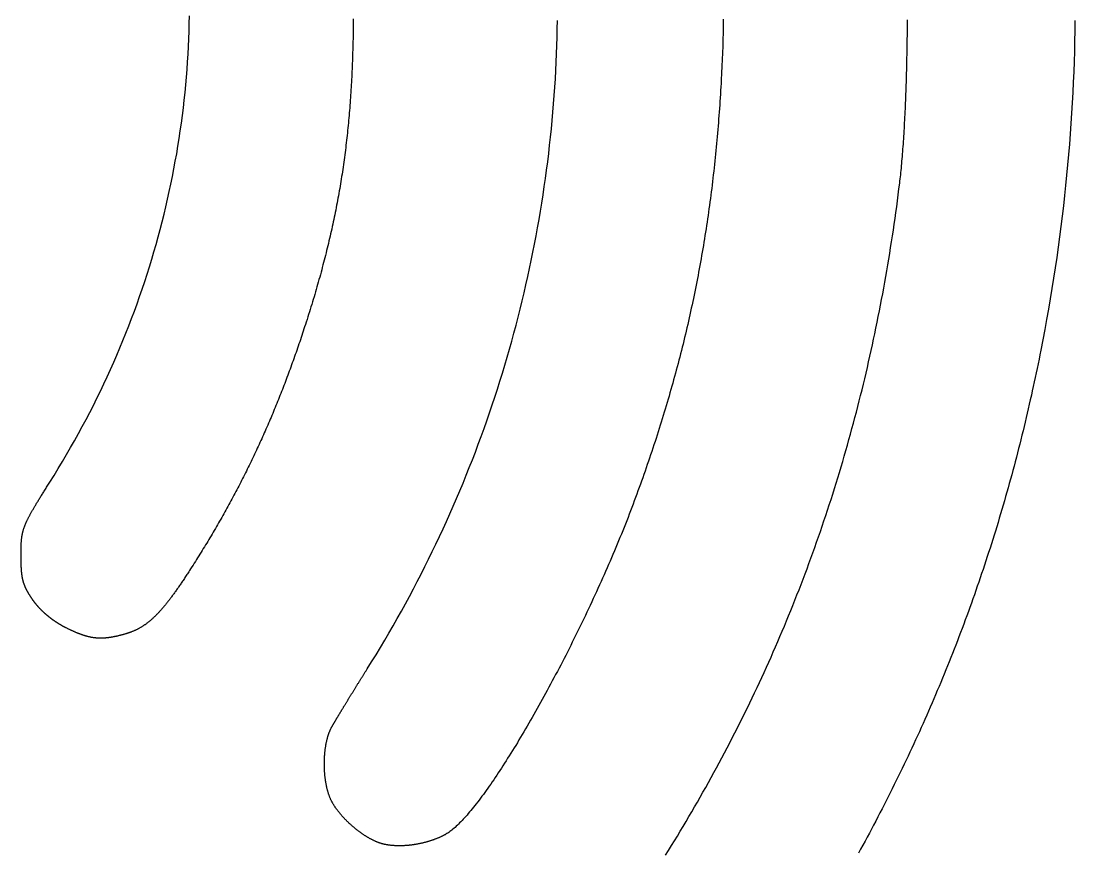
# Model space of a CAD drawing. Extents: x 0 to 527, y 0 to 420.
# Drawn here: x 247.48 to 254.08, y 26.49 to 31.71 of the extents above; entities that cross this region are included whole.
import ezdxf

# ---------------------------------------------------------------- set-up
doc = ezdxf.new("R2010")
doc.units = 0
doc.layers.get('0').update_dxf_attribs({"linetype": 'CONTINUOUS'})
doc.layers.add('LAYER_1', color=7, linetype='CONTINUOUS')

# ---------------------------------------------------------------- blocks, each defined once
blk = doc.blocks.new('LOGO')
at = {"layer": 'LAYER_1', "color": 5}
for points in [[(267.913, 126.598, 0), (267.905, 125.903, 0), (267.892, 125.208, 0), (267.875, 124.512, 0), (267.854, 123.817, 0), (267.829, 123.121, 0), (267.8, 122.425, 0), (267.766, 121.729, 0), (267.729, 121.033, 0), (267.688, 120.337, 0), (267.643, 119.641, 0), (267.593, 118.944, 0), (267.54, 118.248, 0), (267.482, 117.552, 0), (267.42, 116.855, 0), (267.355, 116.158, 0), (267.285, 115.462, 0), (267.211, 114.765, 0), (267.133, 114.069, 0), (267.051, 113.372, 0), (266.965, 112.676, 0), (266.875, 111.979, 0), (266.78, 111.283, 0), (266.682, 110.587, 0), (266.58, 109.89, 0), (266.473, 109.194, 0), (266.362, 108.498, 0), (266.247, 107.803, 0), (266.128, 107.107, 0), (266.005, 106.412, 0), (265.878, 105.716, 0), (265.747, 105.021, 0), (265.612, 104.327, 0)], [(244.174, 126.675, 0), (244.168, 126.222, 0), (244.159, 125.769, 0), (244.149, 125.315, 0), (244.136, 124.861, 0), (244.121, 124.408, 0), (244.104, 123.954, 0), (244.084, 123.5, 0), (244.063, 123.046, 0), (244.039, 122.592, 0)], [(198.716, 95.4101, 0), (199.006, 95.8737, 0), (199.291, 96.3391, 0), (199.572, 96.8062, 0), (199.848, 97.2749, 0), (200.12, 97.7454, 0), (200.387, 98.2174, 0), (200.65, 98.6911, 0), (200.908, 99.1663, 0), (201.161, 99.643, 0), (201.41, 100.121, 0), (201.655, 100.601, 0), (201.895, 101.082, 0), (202.131, 101.565, 0), (202.362, 102.049, 0), (202.588, 102.534, 0), (202.81, 103.021, 0), (203.028, 103.509, 0), (203.24, 103.999, 0), (203.449, 104.489, 0), (203.653, 104.981, 0), (203.852, 105.474, 0), (204.047, 105.969, 0), (204.237, 106.464, 0), (204.423, 106.961, 0), (204.604, 107.458, 0), (204.781, 107.957, 0), (204.954, 108.457, 0), (205.121, 108.958, 0), (205.284, 109.459, 0), (205.443, 109.962, 0), (205.597, 110.466, 0), (205.747, 110.971, 0), (205.892, 111.476, 0), (206.033, 111.982, 0), (206.169, 112.489, 0), (206.3, 112.997, 0), (206.427, 113.506, 0), (206.55, 114.015, 0), (206.668, 114.526, 0), (206.781, 115.036, 0), (206.89, 115.548, 0), (206.994, 116.06, 0), (207.094, 116.573, 0), (207.189, 117.086, 0), (207.28, 117.6, 0), (207.366, 118.114, 0), (207.448, 118.629, 0), (207.525, 119.144, 0), (207.598, 119.66, 0), (207.666, 120.176, 0), (207.73, 120.693, 0), (207.789, 121.209, 0), (207.843, 121.727, 0), (207.893, 122.244, 0), (207.939, 122.762, 0), (207.98, 123.28, 0), (208.016, 123.798, 0), (208.048, 124.316, 0), (208.076, 124.835, 0), (208.098, 125.353, 0), (208.117, 125.872, 0), (208.131, 126.391, 0), (208.14, 126.91, 0)], [(220.139, 82.7983, 0), (220.44, 83.2806, 0), (220.737, 83.7647, 0), (221.031, 84.2506, 0), (221.322, 84.7383, 0), (221.609, 85.2278, 0), (221.892, 85.7191, 0), (222.173, 86.212, 0), (222.449, 86.7067, 0), (222.722, 87.203, 0), (222.992, 87.701, 0), (223.258, 88.2007, 0), (223.52, 88.7019, 0), (223.779, 89.2048, 0), (224.035, 89.7092, 0), (224.287, 90.2153, 0), (224.535, 90.7228, 0), (224.78, 91.2319, 0), (225.021, 91.7424, 0), (225.259, 92.2545, 0), (225.493, 92.768, 0), (225.724, 93.2829, 0), (225.951, 93.7992, 0), (226.175, 94.317, 0), (226.395, 94.8361, 0), (226.611, 95.3566, 0), (226.824, 95.8783, 0), (227.033, 96.4015, 0), (227.239, 96.9259, 0), (227.442, 97.4515, 0), (227.64, 97.9785, 0), (227.835, 98.5066, 0), (228.027, 99.036, 0), (228.215, 99.5665, 0), (228.399, 100.098, 0), (228.58, 100.631, 0), (228.757, 101.165, 0), (228.931, 101.7, 0), (229.101, 102.236, 0), (229.267, 102.774, 0), (229.43, 103.312, 0), (229.589, 103.851, 0), (229.745, 104.391, 0), (229.897, 104.933, 0), (230.045, 105.475, 0), (230.19, 106.018, 0), (230.331, 106.562, 0), (230.469, 107.107, 0), (230.602, 107.653, 0), (230.733, 108.2, 0), (230.859, 108.748, 0), (230.983, 109.296, 0), (231.102, 109.845, 0), (231.218, 110.395, 0), (231.33, 110.946, 0), (231.438, 111.497, 0), (231.543, 112.049, 0), (231.644, 112.602, 0), (231.742, 113.156, 0), (231.836, 113.71, 0), (231.926, 114.265, 0), (232.013, 114.82, 0), (232.096, 115.376, 0), (232.175, 115.933, 0), (232.251, 116.49, 0), (232.323, 117.048, 0), (232.391, 117.606, 0), (232.456, 118.165, 0), (232.516, 118.724, 0), (232.574, 119.283, 0), (232.627, 119.843, 0), (232.677, 120.404, 0), (232.723, 120.964, 0), (232.766, 121.525, 0), (232.805, 122.087, 0), (232.84, 122.649, 0), (232.871, 123.211, 0), (232.899, 123.773, 0), (232.923, 124.336, 0), (232.943, 124.899, 0), (232.96, 125.462, 0), (232.973, 126.025, 0), (232.982, 126.589, 0)], [(256.087, 115.615, 0), (256.103, 115.752, 0), (256.119, 115.891, 0), (256.135, 116.032, 0), (256.151, 116.176, 0), (256.166, 116.322, 0), (256.181, 116.47, 0), (256.196, 116.621, 0), (256.211, 116.774, 0), (256.225, 116.929, 0), (256.239, 117.087, 0), (256.253, 117.246, 0), (256.267, 117.408, 0), (256.28, 117.572, 0), (256.293, 117.738, 0), (256.306, 117.905, 0), (256.318, 118.075, 0), (256.331, 118.247, 0), (256.343, 118.42, 0), (256.354, 118.595, 0), (256.366, 118.772, 0), (256.377, 118.951, 0), (256.388, 119.132, 0), (256.399, 119.314, 0), (256.409, 119.498, 0), (256.419, 119.683, 0), (256.429, 119.87, 0), (256.439, 120.058, 0), (256.448, 120.248, 0), (256.458, 120.439, 0), (256.466, 120.632, 0), (256.475, 120.826, 0), (256.483, 121.021, 0), (256.492, 121.218, 0), (256.499, 121.416, 0), (256.507, 121.615, 0), (256.514, 121.815, 0), (256.521, 122.016, 0), (256.528, 122.218, 0), (256.535, 122.421, 0), (256.541, 122.626, 0), (256.547, 122.831, 0), (256.553, 123.037, 0), (256.558, 123.244, 0), (256.563, 123.452, 0), (256.568, 123.66, 0), (256.573, 123.869, 0), (256.577, 124.079, 0), (256.582, 124.29, 0), (256.586, 124.501, 0), (256.589, 124.713, 0), (256.593, 124.926, 0), (256.596, 125.139, 0), (256.599, 125.352, 0), (256.601, 125.566, 0), (256.604, 125.78, 0), (256.606, 125.994, 0), (256.607, 126.209, 0), (256.609, 126.424, 0), (256.61, 126.639, 0)], [(219.2, 126.704, 0), (219.199, 126.509, 0), (219.197, 126.316, 0), (219.195, 126.123, 0), (219.192, 125.932, 0), (219.189, 125.741, 0), (219.185, 125.551, 0), (219.182, 125.362, 0), (219.178, 125.173, 0), (219.173, 124.986, 0), (219.169, 124.799, 0), (219.163, 124.613, 0), (219.158, 124.428, 0), (219.152, 124.243, 0), (219.146, 124.06, 0), (219.139, 123.877, 0), (219.132, 123.694, 0), (219.125, 123.513, 0), (219.118, 123.332, 0), (219.11, 123.152, 0), (219.101, 122.973, 0), (219.092, 122.794, 0), (219.083, 122.616, 0), (219.074, 122.438, 0), (219.064, 122.261, 0), (219.054, 122.085, 0), (219.043, 121.909, 0), (219.032, 121.734, 0), (219.02, 121.56, 0), (219.009, 121.386, 0), (218.996, 121.213, 0), (218.984, 121.04, 0), (218.971, 120.868, 0), (218.957, 120.696, 0), (218.944, 120.525, 0), (218.929, 120.354, 0), (218.915, 120.184, 0), (218.9, 120.014, 0), (218.885, 119.844, 0), (218.869, 119.676, 0), (218.853, 119.507, 0), (218.836, 119.339, 0), (218.819, 119.172, 0), (218.802, 119.004, 0), (218.784, 118.838, 0), (218.765, 118.671, 0), (218.747, 118.505, 0), (218.728, 118.339, 0), (218.708, 118.174, 0), (218.688, 118.009, 0), (218.668, 117.844, 0), (218.647, 117.68, 0), (218.626, 117.516, 0), (218.604, 117.352, 0), (218.582, 117.189, 0), (218.56, 117.025, 0), (218.537, 116.862, 0), (218.513, 116.699, 0), (218.489, 116.537, 0), (218.465, 116.375, 0), (218.44, 116.212, 0), (218.415, 116.05, 0), (218.39, 115.889, 0), (218.363, 115.727, 0), (218.337, 115.566, 0), (218.31, 115.404, 0), (218.283, 115.243, 0), (218.255, 115.082, 0), (218.226, 114.921, 0), (218.198, 114.76, 0), (218.168, 114.599, 0), (218.139, 114.439, 0), (218.108, 114.278, 0), (218.078, 114.117, 0), (218.047, 113.957, 0), (218.015, 113.796, 0), (217.983, 113.636, 0), (217.951, 113.475, 0), (217.917, 113.314, 0), (217.884, 113.154, 0), (217.85, 112.993, 0), (217.816, 112.832, 0), (217.781, 112.672, 0), (217.745, 112.511, 0), (217.709, 112.35, 0), (217.673, 112.189, 0), (217.636, 112.028, 0), (217.599, 111.867, 0), (217.561, 111.705, 0), (217.523, 111.544, 0), (217.484, 111.382, 0), (217.444, 111.22, 0), (217.404, 111.058, 0), (217.364, 110.896, 0), (217.323, 110.734, 0), (217.282, 110.571, 0), (217.24, 110.408, 0), (217.198, 110.245, 0), (217.155, 110.082, 0), (217.111, 109.918, 0), (217.067, 109.754, 0), (217.023, 109.59, 0), (216.978, 109.426, 0), (216.932, 109.261, 0), (216.886, 109.096, 0), (216.84, 108.93, 0), (216.793, 108.764, 0), (216.745, 108.598, 0), (216.697, 108.432, 0), (216.649, 108.265, 0), (216.599, 108.098, 0), (216.55, 107.93, 0), (216.499, 107.762, 0), (216.449, 107.593, 0), (216.397, 107.424, 0), (216.345, 107.255, 0), (216.293, 107.085, 0), (216.24, 106.915, 0), (216.186, 106.744, 0), (216.132, 106.572, 0), (216.078, 106.4, 0), (216.023, 106.228, 0), (215.967, 106.055, 0)], [(244.039, 122.592, 0), (244.026, 122.347, 0), (244.012, 122.104, 0), (243.997, 121.861, 0), (243.982, 121.618, 0), (243.967, 121.376, 0), (243.951, 121.135, 0), (243.934, 120.894, 0), (243.918, 120.653, 0), (243.9, 120.414, 0), (243.882, 120.174, 0), (243.864, 119.935, 0), (243.845, 119.697, 0), (243.826, 119.459, 0), (243.806, 119.222, 0), (243.786, 118.985, 0), (243.765, 118.748, 0), (243.744, 118.512, 0), (243.722, 118.277, 0), (243.7, 118.042, 0), (243.677, 117.807, 0), (243.653, 117.573, 0), (243.63, 117.339, 0), (243.605, 117.106, 0), (243.581, 116.873, 0), (243.555, 116.641, 0), (243.53, 116.409, 0), (243.503, 116.177, 0), (243.476, 115.946, 0), (243.449, 115.715, 0), (243.421, 115.484, 0), (243.393, 115.254, 0), (243.364, 115.025, 0), (243.335, 114.795, 0), (243.305, 114.566, 0), (243.274, 114.338, 0), (243.243, 114.109, 0), (243.212, 113.881, 0), (243.18, 113.654, 0), (243.148, 113.426, 0), (243.115, 113.199, 0), (243.081, 112.973, 0), (243.047, 112.746, 0), (243.012, 112.52, 0), (242.977, 112.294, 0), (242.942, 112.069, 0), (242.905, 111.843, 0), (242.869, 111.618, 0), (242.831, 111.394, 0), (242.794, 111.169, 0), (242.755, 110.945, 0), (242.716, 110.721, 0), (242.677, 110.497, 0), (242.637, 110.274, 0), (242.597, 110.051, 0), (242.556, 109.828, 0), (242.514, 109.605, 0), (242.472, 109.382, 0), (242.429, 109.16, 0), (242.386, 108.938, 0), (242.342, 108.716, 0), (242.298, 108.494, 0), (242.253, 108.272, 0), (242.208, 108.051, 0), (242.162, 107.829, 0), (242.115, 107.608, 0), (242.068, 107.387, 0), (242.02, 107.166, 0), (241.972, 106.945, 0), (241.923, 106.725, 0), (241.874, 106.504, 0), (241.824, 106.284, 0), (241.773, 106.064, 0), (241.722, 105.843, 0), (241.671, 105.623, 0), (241.619, 105.403, 0), (241.566, 105.183, 0), (241.512, 104.964, 0), (241.459, 104.744, 0), (241.404, 104.524, 0), (241.349, 104.305, 0), (241.293, 104.085, 0), (241.237, 103.866, 0), (241.18, 103.646, 0), (241.123, 103.427, 0), (241.065, 103.207, 0), (241.006, 102.988, 0), (240.947, 102.768, 0), (240.888, 102.549, 0), (240.827, 102.33, 0), (240.766, 102.11, 0), (240.705, 101.891, 0), (240.643, 101.671, 0), (240.58, 101.452, 0), (240.517, 101.232, 0), (240.453, 101.013, 0), (240.388, 100.793, 0), (240.323, 100.574, 0), (240.258, 100.354, 0), (240.191, 100.134, 0), (240.125, 99.9143, 0), (240.057, 99.6944, 0), (239.989, 99.4744, 0), (239.92, 99.2543, 0), (239.851, 99.0342, 0), (239.781, 98.8139, 0), (239.711, 98.5935, 0), (239.639, 98.373, 0), (239.568, 98.1524, 0), (239.495, 97.9316, 0), (239.422, 97.7107, 0), (239.349, 97.4897, 0), (239.275, 97.2685, 0), (239.2, 97.0472, 0), (239.124, 96.8257, 0), (239.048, 96.604, 0), (238.971, 96.3821, 0), (238.894, 96.1601, 0), (238.816, 95.9379, 0), (238.738, 95.7155, 0), (238.658, 95.4929, 0), (238.579, 95.27, 0), (238.498, 95.047, 0), (238.417, 94.8238, 0), (238.335, 94.6003, 0), (238.253, 94.3766, 0), (238.17, 94.1526, 0), (238.086, 93.9284, 0)], [(240.274, 70.2188, 0), (240.476, 70.5427, 0), (240.677, 70.8672, 0), (240.877, 71.1922, 0), (241.076, 71.5177, 0), (241.273, 71.8438, 0), (241.469, 72.1704, 0), (241.664, 72.4976, 0), (241.858, 72.8253, 0), (242.05, 73.1535, 0), (242.241, 73.4823, 0), (242.431, 73.8117, 0), (242.62, 74.1415, 0), (242.807, 74.472, 0), (242.993, 74.803, 0), (243.178, 75.1345, 0), (243.362, 75.4666, 0), (243.544, 75.7992, 0), (243.726, 76.1324, 0), (243.906, 76.4662, 0), (244.084, 76.8005, 0), (244.262, 77.1353, 0), (244.438, 77.4708, 0), (244.613, 77.8067, 0), (244.787, 78.1433, 0), (244.959, 78.4804, 0), (245.131, 78.8181, 0), (245.301, 79.1563, 0), (245.47, 79.4951, 0), (245.637, 79.8344, 0), (245.804, 80.1744, 0), (245.969, 80.5149, 0), (246.133, 80.8559, 0), (246.295, 81.1976, 0), (246.457, 81.5398, 0), (246.617, 81.8826, 0), (246.776, 82.2259, 0), (246.934, 82.5698, 0), (247.09, 82.9143, 0), (247.246, 83.2594, 0), (247.4, 83.6051, 0), (247.552, 83.9513, 0), (247.704, 84.2982, 0), (247.854, 84.6456, 0), (248.003, 84.9935, 0), (248.151, 85.3421, 0), (248.298, 85.6913, 0), (248.443, 86.041, 0), (248.588, 86.3913, 0), (248.731, 86.7422, 0), (248.872, 87.0937, 0), (249.013, 87.4458, 0), (249.152, 87.7985, 0), (249.29, 88.1518, 0), (249.427, 88.5057, 0), (249.563, 88.8601, 0), (249.697, 89.2152, 0), (249.83, 89.5709, 0), (249.962, 89.9271, 0), (250.093, 90.284, 0), (250.223, 90.6414, 0), (250.351, 90.9995, 0), (250.478, 91.3581, 0), (250.604, 91.7174, 0), (250.729, 92.0773, 0), (250.852, 92.4378, 0), (250.974, 92.7988, 0), (251.095, 93.1605, 0), (251.215, 93.5228, 0), (251.333, 93.8857, 0), (251.451, 94.2492, 0), (251.567, 94.6134, 0), (251.682, 94.9781, 0), (251.795, 95.3435, 0), (251.908, 95.7094, 0), (252.019, 96.076, 0), (252.129, 96.4432, 0), (252.238, 96.8111, 0), (252.345, 97.1795, 0), (252.452, 97.5486, 0), (252.557, 97.9183, 0), (252.661, 98.2886, 0), (252.764, 98.6595, 0), (252.865, 99.0311, 0), (252.965, 99.4033, 0), (253.064, 99.7761, 0), (253.162, 100.15, 0), (253.259, 100.524, 0), (253.354, 100.898, 0), (253.449, 101.274, 0), (253.542, 101.65, 0), (253.633, 102.026, 0), (253.724, 102.403, 0), (253.813, 102.781, 0), (253.901, 103.16, 0), (253.988, 103.539, 0), (254.074, 103.919, 0), (254.159, 104.299, 0), (254.242, 104.68, 0), (254.324, 105.062, 0), (254.405, 105.444, 0), (254.485, 105.827, 0), (254.563, 106.211, 0), (254.641, 106.595, 0), (254.717, 106.98, 0), (254.792, 107.366, 0), (254.865, 107.752, 0), (254.938, 108.139, 0), (255.009, 108.527, 0), (255.079, 108.915, 0), (255.148, 109.304, 0), (255.216, 109.693, 0), (255.282, 110.083, 0), (255.347, 110.474, 0), (255.411, 110.866, 0), (255.474, 111.258, 0), (255.536, 111.651, 0), (255.596, 112.044, 0), (255.656, 112.438, 0), (255.714, 112.833, 0), (255.771, 113.229, 0), (255.826, 113.625, 0), (255.881, 114.021, 0), (255.934, 114.419, 0), (255.986, 114.817, 0), (256.037, 115.216, 0), (256.087, 115.615, 0)], [(215.967, 106.055, 0), (215.919, 105.908, 0), (215.872, 105.762, 0), (215.824, 105.616, 0), (215.775, 105.47, 0), (215.727, 105.325, 0), (215.679, 105.18, 0), (215.63, 105.035, 0), (215.582, 104.891, 0), (215.533, 104.747, 0), (215.484, 104.604, 0), (215.434, 104.461, 0), (215.385, 104.318, 0), (215.335, 104.176, 0), (215.286, 104.034, 0), (215.236, 103.892, 0), (215.186, 103.751, 0), (215.135, 103.61, 0), (215.085, 103.469, 0), (215.034, 103.329, 0), (214.983, 103.189, 0), (214.932, 103.05, 0), (214.881, 102.91, 0), (214.83, 102.772, 0), (214.778, 102.633, 0), (214.726, 102.495, 0), (214.674, 102.357, 0), (214.622, 102.219, 0), (214.57, 102.082, 0), (214.517, 101.945, 0), (214.465, 101.808, 0), (214.412, 101.672, 0), (214.359, 101.536, 0), (214.305, 101.4, 0), (214.252, 101.264, 0), (214.198, 101.129, 0), (214.144, 100.994, 0), (214.09, 100.859, 0), (214.035, 100.725, 0), (213.981, 100.591, 0), (213.926, 100.457, 0), (213.871, 100.323, 0), (213.816, 100.19, 0), (213.76, 100.057, 0), (213.704, 99.9238, 0), (213.649, 99.7912, 0), (213.592, 99.6588, 0), (213.536, 99.5267, 0), (213.479, 99.3948, 0), (213.423, 99.2632, 0), (213.365, 99.1318, 0), (213.308, 99.0006, 0), (213.251, 98.8697, 0), (213.193, 98.7389, 0), (213.135, 98.6084, 0), (213.077, 98.4781, 0), (213.018, 98.3481, 0), (212.959, 98.2182, 0), (212.9, 98.0885, 0), (212.841, 97.9591, 0), (212.782, 97.8298, 0), (212.722, 97.7007, 0), (212.662, 97.5719, 0), (212.602, 97.4432, 0), (212.541, 97.3147, 0), (212.48, 97.1863, 0), (212.419, 97.0582, 0), (212.358, 96.9302, 0), (212.297, 96.8024, 0), (212.235, 96.6748, 0), (212.173, 96.5473, 0), (212.11, 96.42, 0), (212.048, 96.2928, 0), (211.985, 96.1658, 0), (211.922, 96.039, 0), (211.858, 95.9123, 0), (211.795, 95.7857, 0), (211.731, 95.6593, 0), (211.666, 95.533, 0), (211.602, 95.4069, 0), (211.537, 95.2808, 0), (211.472, 95.1549, 0), (211.407, 95.0292, 0), (211.341, 94.9035, 0), (211.275, 94.778, 0), (211.209, 94.6525, 0), (211.142, 94.5272, 0), (211.076, 94.402, 0), (211.008, 94.2769, 0), (210.941, 94.1518, 0), (210.873, 94.0269, 0), (210.805, 93.9021, 0), (210.737, 93.7773, 0), (210.668, 93.6527, 0), (210.599, 93.5281, 0), (210.53, 93.4036, 0), (210.461, 93.2791, 0), (210.391, 93.1548, 0), (210.321, 93.0305, 0), (210.25, 92.9062, 0), (210.18, 92.7821, 0), (210.108, 92.658, 0), (210.037, 92.5339, 0), (209.965, 92.4099, 0), (209.893, 92.2859, 0), (209.821, 92.162, 0), (209.748, 92.0381, 0), (209.675, 91.9142, 0), (209.602, 91.7904, 0), (209.528, 91.6666, 0), (209.454, 91.5429, 0), (209.38, 91.4191, 0), (209.305, 91.2954, 0), (209.23, 91.1717, 0), (209.155, 91.048, 0), (209.079, 90.9243, 0), (209.003, 90.8006, 0), (208.927, 90.6769, 0), (208.85, 90.5532, 0), (208.773, 90.4295, 0), (208.696, 90.3058, 0), (208.618, 90.1821, 0), (208.54, 90.0584, 0), (208.461, 89.9346, 0), (208.383, 89.8108, 0), (208.303, 89.687, 0), (208.224, 89.5632, 0), (208.144, 89.4393, 0)], [(265.612, 104.327, 0), (265.551, 104.02, 0), (265.489, 103.714, 0), (265.426, 103.408, 0), (265.363, 103.103, 0), (265.3, 102.798, 0), (265.235, 102.494, 0), (265.17, 102.191, 0), (265.104, 101.887, 0), (265.038, 101.584, 0), (264.971, 101.282, 0), (264.903, 100.98, 0), (264.835, 100.679, 0), (264.765, 100.378, 0), (264.695, 100.077, 0), (264.625, 99.777, 0), (264.554, 99.4773, 0), (264.482, 99.178, 0), (264.409, 98.8791, 0), (264.336, 98.5807, 0), (264.262, 98.2827, 0), (264.187, 97.9852, 0), (264.112, 97.688, 0), (264.036, 97.3912, 0), (263.959, 97.0949, 0), (263.881, 96.799, 0), (263.803, 96.5035, 0), (263.724, 96.2083, 0), (263.645, 95.9136, 0), (263.564, 95.6193, 0), (263.483, 95.3253, 0), (263.402, 95.0318, 0), (263.319, 94.7386, 0), (263.236, 94.4458, 0), (263.152, 94.1534, 0), (263.068, 93.8614, 0), (262.982, 93.5698, 0), (262.896, 93.2785, 0), (262.81, 92.9875, 0), (262.722, 92.697, 0), (262.634, 92.4068, 0), (262.545, 92.117, 0), (262.456, 91.8275, 0), (262.365, 91.5383, 0), (262.274, 91.2496, 0), (262.183, 90.9611, 0), (262.09, 90.673, 0), (261.997, 90.3853, 0), (261.903, 90.0978, 0), (261.808, 89.8107, 0), (261.713, 89.524, 0), (261.617, 89.2375, 0), (261.52, 88.9514, 0), (261.422, 88.6656, 0), (261.324, 88.3802, 0), (261.225, 88.095, 0), (261.125, 87.8101, 0), (261.025, 87.5256, 0), (260.923, 87.2413, 0), (260.821, 86.9574, 0), (260.719, 86.6738, 0), (260.615, 86.3904, 0), (260.511, 86.1073, 0), (260.406, 85.8246, 0), (260.3, 85.5421, 0), (260.194, 85.2599, 0), (260.087, 84.978, 0), (259.979, 84.6963, 0), (259.87, 84.4149, 0), (259.76, 84.1338, 0), (259.65, 83.853, 0), (259.539, 83.5724, 0), (259.428, 83.2921, 0), (259.315, 83.0121, 0), (259.202, 82.7323, 0), (259.088, 82.4527, 0), (258.973, 82.1734, 0), (258.857, 81.8943, 0), (258.741, 81.6155, 0), (258.624, 81.337, 0), (258.506, 81.0586, 0), (258.388, 80.7805, 0), (258.268, 80.5026, 0), (258.148, 80.225, 0), (258.027, 79.9475, 0), (257.906, 79.6703, 0), (257.783, 79.3933, 0), (257.66, 79.1165, 0), (257.536, 78.84, 0), (257.411, 78.5636, 0), (257.286, 78.2874, 0), (257.159, 78.0115, 0), (257.032, 77.7357, 0), (256.904, 77.4601, 0), (256.776, 77.1848, 0), (256.646, 76.9096, 0), (256.516, 76.6346, 0), (256.385, 76.3598, 0), (256.253, 76.0851, 0), (256.12, 75.8107, 0), (255.987, 75.5364, 0), (255.853, 75.2622, 0), (255.718, 74.9883, 0), (255.582, 74.7145, 0), (255.446, 74.4409, 0), (255.308, 74.1674, 0), (255.17, 73.8941, 0), (255.031, 73.6209, 0), (254.891, 73.3479, 0), (254.751, 73.075, 0), (254.609, 72.8023, 0), (254.467, 72.5297, 0), (254.324, 72.2572, 0), (254.181, 71.9849, 0), (254.036, 71.7127, 0), (253.891, 71.4406, 0), (253.744, 71.1687, 0), (253.597, 70.8968, 0), (253.45, 70.6251, 0), (253.301, 70.3535, 0)], [(196.776, 90.4712, 0), (196.776, 90.5137, 0), (196.776, 90.5555, 0), (196.776, 90.5968, 0), (196.776, 90.6375, 0), (196.776, 90.6776, 0), (196.776, 90.7172, 0), (196.777, 90.7562, 0), (196.777, 90.7946, 0), (196.777, 90.8326, 0), (196.778, 90.87, 0), (196.778, 90.907, 0), (196.779, 90.9435, 0), (196.779, 90.9795, 0), (196.78, 91.015, 0), (196.781, 91.0501, 0), (196.782, 91.0848, 0), (196.783, 91.1191, 0), (196.784, 91.1529, 0), (196.785, 91.1864, 0), (196.786, 91.2195, 0), (196.788, 91.2523, 0), (196.789, 91.2847, 0), (196.791, 91.3168, 0), (196.793, 91.3485, 0), (196.795, 91.38, 0), (196.797, 91.4111, 0), (196.799, 91.442, 0), (196.802, 91.4726, 0), (196.805, 91.5029, 0), (196.807, 91.5331, 0), (196.81, 91.5629, 0), (196.813, 91.5926, 0), (196.817, 91.6221, 0), (196.82, 91.6514, 0), (196.824, 91.6805, 0), (196.828, 91.7094, 0), (196.832, 91.7383, 0), (196.837, 91.7669, 0), (196.841, 91.7955, 0), (196.846, 91.8239, 0), (196.851, 91.8523, 0), (196.856, 91.8806, 0), (196.862, 91.9088, 0), (196.867, 91.9369, 0), (196.873, 91.9651, 0), (196.88, 91.9932, 0), (196.886, 92.0212, 0), (196.893, 92.0493, 0), (196.9, 92.0774, 0), (196.907, 92.1055, 0), (196.915, 92.1337, 0), (196.923, 92.1619, 0), (196.931, 92.1902, 0), (196.94, 92.2186, 0), (196.948, 92.2471, 0), (196.957, 92.2756, 0), (196.967, 92.3043, 0), (196.976, 92.3331, 0), (196.987, 92.3621, 0), (196.997, 92.3912, 0), (197.008, 92.4206, 0), (197.019, 92.45, 0), (197.03, 92.4797, 0), (197.042, 92.5097, 0), (197.054, 92.5398, 0), (197.066, 92.5702, 0), (197.079, 92.6008, 0), (197.092, 92.6317, 0), (197.106, 92.6629, 0), (197.12, 92.6944, 0), (197.134, 92.7262, 0), (197.149, 92.7583, 0), (197.164, 92.7907, 0), (197.179, 92.8235, 0), (197.195, 92.8567, 0), (197.212, 92.8902, 0), (197.228, 92.9241, 0), (197.246, 92.9584, 0), (197.263, 92.9932, 0), (197.281, 93.0283, 0), (197.3, 93.0639, 0), (197.319, 93.1, 0), (197.338, 93.1365, 0), (197.358, 93.1735, 0), (197.378, 93.211, 0), (197.399, 93.249, 0), (197.42, 93.2876, 0), (197.442, 93.3266, 0), (197.464, 93.3663, 0), (197.487, 93.4064, 0), (197.51, 93.4472, 0), (197.534, 93.4885, 0), (197.558, 93.5305, 0), (197.582, 93.573, 0), (197.608, 93.6162, 0), (197.633, 93.66, 0), (197.66, 93.7045, 0), (197.686, 93.7497, 0), (197.714, 93.7955, 0), (197.741, 93.8421, 0), (197.77, 93.8893, 0), (197.799, 93.9373, 0), (197.828, 93.986, 0), (197.858, 94.0354, 0), (197.889, 94.0856, 0), (197.92, 94.1366, 0), (197.952, 94.1884, 0), (197.984, 94.2409, 0), (198.017, 94.2943, 0), (198.051, 94.3486, 0), (198.085, 94.4036, 0), (198.119, 94.4595, 0), (198.155, 94.5163, 0), (198.191, 94.574, 0), (198.227, 94.6326, 0), (198.264, 94.692, 0), (198.302, 94.7524, 0), (198.341, 94.8138, 0), (198.38, 94.876, 0), (198.42, 94.9393, 0), (198.46, 95.0035, 0), (198.501, 95.0687, 0), (198.543, 95.1349, 0), (198.585, 95.2022, 0), (198.628, 95.2704, 0), (198.672, 95.3397, 0), (198.716, 95.4101, 0)], [(238.086, 93.9284, 0), (238.003, 93.7063, 0), (237.918, 93.4836, 0), (237.832, 93.2601, 0), (237.746, 93.036, 0), (237.658, 92.8113, 0), (237.569, 92.5859, 0), (237.479, 92.3601, 0), (237.389, 92.1337, 0), (237.297, 91.9069, 0), (237.204, 91.6796, 0), (237.111, 91.4519, 0), (237.017, 91.2239, 0), (236.922, 90.9955, 0), (236.826, 90.7668, 0), (236.729, 90.5378, 0), (236.631, 90.3086, 0), (236.533, 90.0793, 0), (236.433, 89.8497, 0), (236.333, 89.6201, 0), (236.233, 89.3903, 0), (236.131, 89.1605, 0), (236.029, 88.9307, 0), (235.927, 88.7009, 0), (235.823, 88.4711, 0), (235.719, 88.2414, 0), (235.615, 88.0119, 0), (235.51, 87.7825, 0), (235.404, 87.5533, 0), (235.298, 87.3243, 0), (235.191, 87.0956, 0), (235.084, 86.8672, 0), (234.976, 86.6391, 0), (234.868, 86.4113, 0), (234.759, 86.184, 0), (234.65, 85.9571, 0), (234.54, 85.7307, 0), (234.43, 85.5048, 0), (234.32, 85.2794, 0), (234.209, 85.0546, 0), (234.098, 84.8304, 0), (233.987, 84.6069, 0), (233.876, 84.384, 0), (233.764, 84.1619, 0), (233.652, 83.9405, 0), (233.54, 83.7199, 0), (233.427, 83.5001, 0), (233.315, 83.2812, 0), (233.202, 83.0631, 0), (233.089, 82.846, 0), (232.976, 82.6299, 0), (232.862, 82.4147, 0), (232.749, 82.2006, 0), (232.636, 81.9875, 0), (232.522, 81.7756, 0), (232.409, 81.5648, 0), (232.295, 81.3551, 0), (232.182, 81.1467, 0), (232.069, 80.9395, 0), (231.955, 80.7335, 0), (231.842, 80.5289, 0), (231.729, 80.3256, 0), (231.616, 80.1238, 0), (231.503, 79.9233, 0), (231.39, 79.7243, 0), (231.277, 79.5267, 0), (231.165, 79.3307, 0), (231.053, 79.1363, 0), (230.941, 78.9434, 0), (230.829, 78.7522, 0), (230.718, 78.5626, 0), (230.606, 78.3747, 0), (230.496, 78.1886, 0), (230.385, 78.0042, 0), (230.275, 77.8216, 0), (230.165, 77.6409, 0), (230.056, 77.462, 0), (229.947, 77.285, 0), (229.838, 77.11, 0), (229.73, 76.937, 0), (229.622, 76.7659, 0), (229.515, 76.5969, 0), (229.408, 76.43, 0), (229.302, 76.2652, 0), (229.197, 76.1026, 0), (229.092, 75.9422, 0), (228.987, 75.7839, 0), (228.883, 75.6279, 0), (228.78, 75.4743, 0), (228.678, 75.3229, 0), (228.576, 75.1739, 0), (228.475, 75.0273, 0), (228.374, 74.8832, 0), (228.274, 74.7415, 0), (228.175, 74.6023, 0), (228.077, 74.4656, 0), (227.98, 74.3315, 0), (227.883, 74.2001, 0), (227.787, 74.0712, 0), (227.692, 73.9451, 0), (227.598, 73.8216, 0), (227.505, 73.7009, 0), (227.412, 73.583, 0), (227.321, 73.4679, 0), (227.231, 73.3556, 0), (227.141, 73.2463, 0), (227.053, 73.1398, 0), (226.965, 73.0364, 0), (226.879, 72.9359, 0), (226.793, 72.8384, 0), (226.709, 72.744, 0), (226.626, 72.6527, 0), (226.543, 72.5645, 0), (226.462, 72.4795, 0), (226.382, 72.3977, 0), (226.304, 72.3192, 0), (226.226, 72.2439, 0), (226.15, 72.1719, 0), (226.075, 72.1033, 0), (226.001, 72.038, 0), (225.928, 71.9761, 0), (225.857, 71.9177, 0), (225.787, 71.8628, 0), (225.718, 71.8114, 0), (225.651, 71.7636, 0), (225.585, 71.7193, 0), (225.52, 71.6787, 0), (225.457, 71.6417, 0)], [(197.578, 87.4461, 0), (197.562, 87.4695, 0), (197.546, 87.4927, 0), (197.53, 87.5157, 0), (197.515, 87.5385, 0), (197.5, 87.5612, 0), (197.484, 87.5836, 0), (197.47, 87.6059, 0), (197.455, 87.628, 0), (197.44, 87.6499, 0), (197.426, 87.6717, 0), (197.412, 87.6933, 0), (197.398, 87.7148, 0), (197.384, 87.7361, 0), (197.371, 87.7573, 0), (197.357, 87.7784, 0), (197.344, 87.7993, 0), (197.331, 87.8201, 0), (197.319, 87.8408, 0), (197.306, 87.8613, 0), (197.294, 87.8818, 0), (197.282, 87.9021, 0), (197.27, 87.9223, 0), (197.258, 87.9425, 0), (197.246, 87.9626, 0), (197.235, 87.9825, 0), (197.223, 88.0024, 0), (197.212, 88.0222, 0), (197.201, 88.042, 0), (197.191, 88.0617, 0), (197.18, 88.0813, 0), (197.17, 88.1008, 0), (197.16, 88.1203, 0), (197.15, 88.1398, 0), (197.14, 88.1592, 0), (197.13, 88.1786, 0), (197.12, 88.198, 0), (197.111, 88.2173, 0), (197.102, 88.2366, 0), (197.093, 88.2559, 0), (197.084, 88.2752, 0), (197.075, 88.2944, 0), (197.067, 88.3137, 0), (197.058, 88.333, 0), (197.05, 88.3523, 0), (197.042, 88.3716, 0), (197.034, 88.3909, 0), (197.026, 88.4102, 0), (197.019, 88.4296, 0), (197.011, 88.449, 0), (197.004, 88.4684, 0), (196.997, 88.4879, 0), (196.99, 88.5074, 0), (196.983, 88.527, 0), (196.976, 88.5467, 0), (196.969, 88.5664, 0), (196.963, 88.5861, 0), (196.957, 88.606, 0), (196.95, 88.6259, 0), (196.944, 88.6459, 0), (196.938, 88.666, 0), (196.933, 88.6862, 0), (196.927, 88.7064, 0), (196.921, 88.7268, 0), (196.916, 88.7473, 0), (196.911, 88.7679, 0), (196.905, 88.7886, 0), (196.9, 88.8095, 0), (196.896, 88.8305, 0), (196.891, 88.8516, 0), (196.886, 88.8728, 0), (196.882, 88.8942, 0), (196.877, 88.9157, 0), (196.873, 88.9374, 0), (196.869, 88.9592, 0), (196.865, 88.9812, 0), (196.861, 89.0034, 0), (196.857, 89.0257, 0), (196.853, 89.0482, 0), (196.849, 89.0709, 0), (196.846, 89.0938, 0), (196.842, 89.1169, 0), (196.839, 89.1402, 0), (196.836, 89.1636, 0), (196.833, 89.1873, 0), (196.83, 89.2112, 0), (196.827, 89.2353, 0), (196.824, 89.2596, 0), (196.821, 89.2842, 0), (196.819, 89.309, 0), (196.816, 89.334, 0), (196.814, 89.3593, 0), (196.811, 89.3848, 0), (196.809, 89.4105, 0), (196.807, 89.4366, 0), (196.805, 89.4628, 0), (196.803, 89.4894, 0), (196.801, 89.5162, 0), (196.799, 89.5433, 0), (196.797, 89.5707, 0), (196.796, 89.5983, 0), (196.794, 89.6263, 0), (196.793, 89.6545, 0), (196.791, 89.6831, 0), (196.79, 89.7119, 0), (196.788, 89.7411, 0), (196.787, 89.7705, 0), (196.786, 89.8003, 0), (196.785, 89.8305, 0), (196.784, 89.8609, 0), (196.783, 89.8917, 0), (196.782, 89.9228, 0), (196.781, 89.9543, 0), (196.781, 89.9861, 0), (196.78, 90.0183, 0), (196.779, 90.0508, 0), (196.779, 90.0837, 0), (196.778, 90.117, 0), (196.778, 90.1507, 0), (196.777, 90.1847, 0), (196.777, 90.2191, 0), (196.777, 90.2539, 0), (196.776, 90.2891, 0), (196.776, 90.3247, 0), (196.776, 90.3607, 0), (196.776, 90.3971, 0), (196.776, 90.4339, 0), (196.776, 90.4712, 0)], [(208.144, 89.4393, 0), (208.1, 89.3707, 0), (208.056, 89.3028, 0), (208.012, 89.2356, 0), (207.968, 89.1691, 0), (207.925, 89.1034, 0), (207.883, 89.0384, 0), (207.84, 88.9741, 0), (207.798, 88.9105, 0), (207.756, 88.8475, 0), (207.715, 88.7853, 0), (207.673, 88.7238, 0), (207.632, 88.663, 0), (207.592, 88.6028, 0), (207.551, 88.5433, 0), (207.511, 88.4845, 0), (207.472, 88.4264, 0), (207.432, 88.3689, 0), (207.393, 88.3121, 0), (207.354, 88.256, 0), (207.315, 88.2005, 0), (207.276, 88.1456, 0), (207.238, 88.0914, 0), (207.2, 88.0379, 0), (207.163, 87.985, 0), (207.125, 87.9327, 0), (207.088, 87.881, 0), (207.051, 87.83, 0), (207.014, 87.7796, 0), (206.977, 87.7297, 0), (206.941, 87.6806, 0), (206.905, 87.632, 0), (206.869, 87.584, 0), (206.833, 87.5366, 0), (206.797, 87.4898, 0), (206.762, 87.4436, 0), (206.727, 87.398, 0), (206.692, 87.3529, 0), (206.657, 87.3085, 0), (206.622, 87.2646, 0), (206.588, 87.2213, 0), (206.553, 87.1785, 0), (206.519, 87.1363, 0), (206.485, 87.0947, 0), (206.451, 87.0536, 0), (206.418, 87.013, 0), (206.384, 86.973, 0), (206.351, 86.9336, 0), (206.318, 86.8946, 0), (206.284, 86.8563, 0), (206.251, 86.8184, 0), (206.219, 86.781, 0), (206.186, 86.7442, 0), (206.153, 86.7079, 0), (206.121, 86.6721, 0), (206.088, 86.6368, 0), (206.056, 86.6019, 0), (206.024, 86.5676, 0), (205.992, 86.5338, 0), (205.959, 86.5005, 0), (205.928, 86.4676, 0), (205.896, 86.4353, 0), (205.864, 86.4034, 0), (205.832, 86.3719, 0), (205.8, 86.341, 0), (205.769, 86.3105, 0), (205.737, 86.2804, 0), (205.706, 86.2508, 0), (205.674, 86.2217, 0), (205.643, 86.193, 0), (205.612, 86.1648, 0), (205.58, 86.1369, 0), (205.549, 86.1096, 0), (205.518, 86.0826, 0), (205.487, 86.0561, 0), (205.455, 86.03, 0), (205.424, 86.0043, 0), (205.393, 85.979, 0), (205.362, 85.9541, 0), (205.331, 85.9296, 0), (205.3, 85.9055, 0), (205.268, 85.8818, 0), (205.237, 85.8585, 0), (205.206, 85.8356, 0), (205.175, 85.8131, 0), (205.144, 85.7909, 0), (205.112, 85.7691, 0), (205.081, 85.7477, 0), (205.05, 85.7267, 0), (205.018, 85.706, 0), (204.987, 85.6857, 0), (204.955, 85.6657, 0), (204.924, 85.646, 0), (204.892, 85.6267, 0), (204.861, 85.6078, 0), (204.829, 85.5892, 0), (204.797, 85.5709, 0), (204.765, 85.5529, 0), (204.733, 85.5353, 0), (204.701, 85.5179, 0), (204.669, 85.5009, 0), (204.637, 85.4842, 0), (204.604, 85.4678, 0), (204.572, 85.4517, 0), (204.54, 85.4359, 0), (204.507, 85.4204, 0), (204.474, 85.4052, 0), (204.441, 85.3902, 0), (204.408, 85.3755, 0), (204.375, 85.3612, 0), (204.342, 85.347, 0), (204.308, 85.3332, 0), (204.275, 85.3196, 0), (204.241, 85.3063, 0), (204.207, 85.2932, 0), (204.173, 85.2803, 0), (204.139, 85.2678, 0), (204.105, 85.2554, 0), (204.071, 85.2433, 0), (204.036, 85.2314, 0), (204.001, 85.2198, 0), (203.966, 85.2083, 0), (203.931, 85.1971, 0), (203.895, 85.1861, 0), (203.86, 85.1754, 0), (203.824, 85.1648, 0), (203.788, 85.1544, 0), (203.752, 85.1442, 0)], [(199.827, 85.5676, 0), (199.806, 85.5782, 0), (199.785, 85.5889, 0), (199.764, 85.5997, 0), (199.743, 85.6105, 0), (199.722, 85.6215, 0), (199.701, 85.6326, 0), (199.68, 85.6437, 0), (199.659, 85.655, 0), (199.638, 85.6663, 0), (199.617, 85.6778, 0), (199.596, 85.6893, 0), (199.575, 85.7009, 0), (199.554, 85.7126, 0), (199.533, 85.7244, 0), (199.512, 85.7362, 0), (199.491, 85.7482, 0), (199.471, 85.7602, 0), (199.45, 85.7723, 0), (199.429, 85.7845, 0), (199.409, 85.7968, 0), (199.388, 85.8092, 0), (199.367, 85.8216, 0), (199.347, 85.8341, 0), (199.326, 85.8468, 0), (199.306, 85.8594, 0), (199.285, 85.8722, 0), (199.265, 85.8851, 0), (199.245, 85.898, 0), (199.224, 85.911, 0), (199.204, 85.924, 0), (199.184, 85.9372, 0), (199.164, 85.9504, 0), (199.144, 85.9637, 0), (199.124, 85.9771, 0), (199.103, 85.9905, 0), (199.083, 86.004, 0), (199.064, 86.0176, 0), (199.044, 86.0313, 0), (199.024, 86.045, 0), (199.004, 86.0588, 0), (198.984, 86.0727, 0), (198.965, 86.0866, 0), (198.945, 86.1006, 0), (198.925, 86.1146, 0), (198.906, 86.1288, 0), (198.886, 86.143, 0), (198.867, 86.1572, 0), (198.848, 86.1715, 0), (198.828, 86.1859, 0), (198.809, 86.2004, 0), (198.79, 86.2149, 0), (198.771, 86.2295, 0), (198.752, 86.2441, 0), (198.733, 86.2588, 0), (198.714, 86.2735, 0), (198.695, 86.2883, 0), (198.676, 86.3032, 0), (198.658, 86.3181, 0), (198.639, 86.3331, 0), (198.62, 86.3481, 0), (198.602, 86.3632, 0), (198.584, 86.3783, 0), (198.565, 86.3935, 0), (198.547, 86.4088, 0), (198.529, 86.4241, 0), (198.511, 86.4394, 0), (198.492, 86.4548, 0), (198.475, 86.4703, 0), (198.457, 86.4858, 0), (198.439, 86.5013, 0), (198.421, 86.5169, 0), (198.403, 86.5326, 0), (198.386, 86.5483, 0), (198.368, 86.564, 0), (198.351, 86.5798, 0), (198.333, 86.5956, 0), (198.316, 86.6115, 0), (198.299, 86.6274, 0), (198.282, 86.6434, 0), (198.265, 86.6594, 0), (198.248, 86.6754, 0), (198.231, 86.6915, 0), (198.214, 86.7076, 0), (198.198, 86.7238, 0), (198.181, 86.74, 0), (198.165, 86.7562, 0), (198.148, 86.7725, 0), (198.132, 86.7888, 0), (198.116, 86.8051, 0), (198.1, 86.8215, 0), (198.084, 86.8379, 0), (198.068, 86.8544, 0), (198.052, 86.8708, 0), (198.036, 86.8874, 0), (198.021, 86.9039, 0), (198.005, 86.9205, 0), (197.99, 86.9371, 0), (197.974, 86.9537, 0), (197.959, 86.9704, 0), (197.944, 86.9871, 0), (197.929, 87.0038, 0), (197.914, 87.0206, 0), (197.899, 87.0373, 0), (197.885, 87.0541, 0), (197.87, 87.071, 0), (197.856, 87.0878, 0), (197.841, 87.1047, 0), (197.827, 87.1216, 0), (197.813, 87.1385, 0), (197.799, 87.1555, 0), (197.785, 87.1724, 0), (197.771, 87.1894, 0), (197.757, 87.2064, 0), (197.744, 87.2234, 0), (197.73, 87.2405, 0), (197.717, 87.2575, 0), (197.704, 87.2746, 0), (197.691, 87.2917, 0), (197.678, 87.3088, 0), (197.665, 87.3259, 0), (197.652, 87.3431, 0), (197.64, 87.3602, 0), (197.627, 87.3774, 0), (197.615, 87.3945, 0), (197.602, 87.4117, 0), (197.59, 87.4289, 0), (197.578, 87.4461, 0)], [(203.752, 85.1442, 0), (203.714, 85.1339, 0), (203.677, 85.1237, 0), (203.64, 85.1138, 0), (203.604, 85.104, 0), (203.567, 85.0944, 0), (203.531, 85.085, 0), (203.496, 85.0759, 0), (203.46, 85.0669, 0), (203.425, 85.0581, 0), (203.39, 85.0496, 0), (203.355, 85.0412, 0), (203.321, 85.033, 0), (203.287, 85.0251, 0), (203.253, 85.0173, 0), (203.219, 85.0097, 0), (203.186, 85.0024, 0), (203.153, 84.9952, 0), (203.12, 84.9883, 0), (203.087, 84.9815, 0), (203.054, 84.975, 0), (203.022, 84.9687, 0), (202.99, 84.9625, 0), (202.958, 84.9566, 0), (202.926, 84.9509, 0), (202.895, 84.9454, 0), (202.863, 84.9401, 0), (202.832, 84.935, 0), (202.801, 84.9302, 0), (202.771, 84.9255, 0), (202.74, 84.921, 0), (202.709, 84.9168, 0), (202.679, 84.9128, 0), (202.649, 84.9089, 0), (202.619, 84.9053, 0), (202.589, 84.9019, 0), (202.559, 84.8988, 0), (202.53, 84.8958, 0), (202.501, 84.8931, 0), (202.471, 84.8905, 0), (202.442, 84.8882, 0), (202.413, 84.8861, 0), (202.384, 84.8842, 0), (202.355, 84.8825, 0), (202.326, 84.8811, 0), (202.298, 84.8798, 0), (202.269, 84.8788, 0), (202.241, 84.878, 0), (202.212, 84.8775, 0), (202.184, 84.8771, 0), (202.156, 84.877, 0), (202.128, 84.877, 0), (202.1, 84.8773, 0), (202.072, 84.8779, 0), (202.044, 84.8786, 0), (202.016, 84.8796, 0), (201.988, 84.8808, 0), (201.96, 84.8822, 0), (201.932, 84.8839, 0), (201.904, 84.8857, 0), (201.877, 84.8878, 0), (201.849, 84.8901, 0), (201.821, 84.8927, 0), (201.794, 84.8955, 0), (201.766, 84.8985, 0), (201.738, 84.9017, 0), (201.711, 84.9051, 0), (201.683, 84.9088, 0), (201.655, 84.9127, 0), (201.627, 84.9169, 0), (201.6, 84.9213, 0), (201.572, 84.9259, 0), (201.544, 84.9307, 0), (201.516, 84.9358, 0), (201.488, 84.9411, 0), (201.461, 84.9466, 0), (201.433, 84.9524, 0), (201.405, 84.9584, 0), (201.376, 84.9646, 0), (201.348, 84.9711, 0), (201.32, 84.9778, 0), (201.292, 84.9847, 0), (201.263, 84.9919, 0), (201.235, 84.9993, 0), (201.206, 85.007, 0), (201.178, 85.0149, 0), (201.149, 85.023, 0), (201.12, 85.0314, 0), (201.091, 85.04, 0), (201.062, 85.0488, 0), (201.033, 85.0579, 0), (201.004, 85.0673, 0), (200.974, 85.0768, 0), (200.945, 85.0866, 0), (200.915, 85.0967, 0), (200.885, 85.107, 0), (200.855, 85.1175, 0), (200.825, 85.1283, 0), (200.795, 85.1393, 0), (200.764, 85.1506, 0), (200.734, 85.1621, 0), (200.703, 85.1739, 0), (200.672, 85.1859, 0), (200.641, 85.1981, 0), (200.61, 85.2107, 0), (200.578, 85.2234, 0), (200.546, 85.2364, 0), (200.515, 85.2496, 0), (200.482, 85.2631, 0), (200.45, 85.2769, 0), (200.418, 85.2909, 0), (200.385, 85.3051, 0), (200.352, 85.3196, 0), (200.319, 85.3344, 0), (200.285, 85.3494, 0), (200.252, 85.3646, 0), (200.218, 85.3801, 0), (200.183, 85.3959, 0), (200.149, 85.4119, 0), (200.114, 85.4282, 0), (200.08, 85.4447, 0), (200.044, 85.4615, 0), (200.009, 85.4785, 0), (199.973, 85.4958, 0), (199.937, 85.5134, 0), (199.901, 85.5312, 0), (199.864, 85.5493, 0), (199.827, 85.5676, 0)], [(217.731, 78.8472, 0), (217.737, 78.8592, 0), (217.744, 78.8716, 0), (217.751, 78.8846, 0), (217.759, 78.898, 0), (217.767, 78.9119, 0), (217.775, 78.9262, 0), (217.783, 78.941, 0), (217.792, 78.9562, 0), (217.8, 78.9718, 0), (217.81, 78.988, 0), (217.819, 79.0045, 0), (217.829, 79.0215, 0), (217.839, 79.0389, 0), (217.849, 79.0567, 0), (217.86, 79.0749, 0), (217.87, 79.0936, 0), (217.881, 79.1127, 0), (217.893, 79.1322, 0), (217.904, 79.152, 0), (217.916, 79.1723, 0), (217.928, 79.193, 0), (217.941, 79.2141, 0), (217.953, 79.2355, 0), (217.966, 79.2573, 0), (217.979, 79.2796, 0), (217.992, 79.3022, 0), (218.006, 79.3251, 0), (218.02, 79.3484, 0), (218.034, 79.3721, 0), (218.048, 79.3962, 0), (218.062, 79.4206, 0), (218.077, 79.4453, 0), (218.092, 79.4704, 0), (218.107, 79.4959, 0), (218.122, 79.5217, 0), (218.138, 79.5478, 0), (218.154, 79.5742, 0), (218.17, 79.601, 0), (218.186, 79.6281, 0), (218.202, 79.6555, 0), (218.219, 79.6832, 0), (218.236, 79.7113, 0), (218.253, 79.7396, 0), (218.27, 79.7683, 0), (218.287, 79.7972, 0), (218.305, 79.8264, 0), (218.323, 79.856, 0), (218.341, 79.8858, 0), (218.359, 79.9159, 0), (218.377, 79.9462, 0), (218.396, 79.9769, 0), (218.415, 80.0078, 0), (218.433, 80.039, 0), (218.452, 80.0704, 0), (218.472, 80.1021, 0), (218.491, 80.1341, 0), (218.511, 80.1663, 0), (218.53, 80.1987, 0), (218.55, 80.2314, 0), (218.57, 80.2643, 0), (218.59, 80.2975, 0), (218.611, 80.3309, 0), (218.631, 80.3645, 0), (218.652, 80.3983, 0), (218.672, 80.4324, 0), (218.693, 80.4666, 0), (218.714, 80.5011, 0), (218.736, 80.5358, 0), (218.757, 80.5707, 0), (218.778, 80.6057, 0), (218.8, 80.641, 0), (218.822, 80.6765, 0), (218.843, 80.7121, 0), (218.865, 80.7479, 0), (218.887, 80.7839, 0), (218.91, 80.8201, 0), (218.932, 80.8564, 0), (218.954, 80.8929, 0), (218.977, 80.9296, 0), (218.999, 80.9664, 0), (219.022, 81.0034, 0), (219.045, 81.0405, 0), (219.068, 81.0778, 0), (219.091, 81.1152, 0), (219.114, 81.1527, 0), (219.137, 81.1904, 0), (219.161, 81.2282, 0), (219.184, 81.2661, 0), (219.207, 81.3041, 0), (219.231, 81.3423, 0), (219.255, 81.3805, 0), (219.278, 81.4189, 0), (219.302, 81.4574, 0), (219.326, 81.496, 0), (219.35, 81.5346, 0), (219.374, 81.5734, 0), (219.398, 81.6123, 0), (219.422, 81.6512, 0), (219.446, 81.6902, 0), (219.471, 81.7293, 0), (219.495, 81.7684, 0), (219.519, 81.8077, 0), (219.544, 81.847, 0), (219.568, 81.8863, 0), (219.593, 81.9257, 0), (219.617, 81.9652, 0), (219.642, 82.0047, 0), (219.666, 82.0442, 0), (219.691, 82.0838, 0), (219.716, 82.1234, 0), (219.741, 82.1631, 0), (219.765, 82.2027, 0), (219.79, 82.2424, 0), (219.815, 82.2821, 0), (219.84, 82.3219, 0), (219.865, 82.3616, 0), (219.89, 82.4014, 0), (219.914, 82.4411, 0), (219.939, 82.4809, 0), (219.964, 82.5206, 0), (219.989, 82.5603, 0), (220.014, 82.6, 0), (220.039, 82.6397, 0), (220.064, 82.6794, 0), (220.089, 82.7191, 0), (220.114, 82.7587, 0), (220.139, 82.7983, 0)], [(217.696, 73.9524, 0), (217.681, 73.983, 0), (217.667, 74.014, 0), (217.653, 74.0455, 0), (217.64, 74.0773, 0), (217.626, 74.1096, 0), (217.613, 74.1423, 0), (217.6, 74.1753, 0), (217.588, 74.2088, 0), (217.575, 74.2426, 0), (217.563, 74.2768, 0), (217.551, 74.3113, 0), (217.539, 74.3463, 0), (217.528, 74.3815, 0), (217.517, 74.4171, 0), (217.506, 74.4531, 0), (217.495, 74.4893, 0), (217.484, 74.5259, 0), (217.474, 74.5628, 0), (217.464, 74.6, 0), (217.454, 74.6375, 0), (217.444, 74.6753, 0), (217.435, 74.7134, 0), (217.426, 74.7517, 0), (217.417, 74.7903, 0), (217.408, 74.8292, 0), (217.4, 74.8683, 0), (217.391, 74.9077, 0), (217.383, 74.9473, 0), (217.376, 74.9872, 0), (217.368, 75.0273, 0), (217.361, 75.0675, 0), (217.354, 75.1081, 0), (217.347, 75.1488, 0), (217.34, 75.1897, 0), (217.334, 75.2308, 0), (217.328, 75.272, 0), (217.322, 75.3135, 0), (217.316, 75.3551, 0), (217.31, 75.3969, 0), (217.305, 75.4388, 0), (217.3, 75.4809, 0), (217.296, 75.5231, 0), (217.291, 75.5654, 0), (217.287, 75.6079, 0), (217.283, 75.6505, 0), (217.279, 75.6932, 0), (217.275, 75.736, 0), (217.272, 75.7788, 0), (217.269, 75.8218, 0), (217.266, 75.8649, 0), (217.263, 75.908, 0), (217.261, 75.9512, 0), (217.258, 75.9944, 0), (217.256, 76.0378, 0), (217.255, 76.0811, 0), (217.253, 76.1245, 0), (217.252, 76.1679, 0), (217.251, 76.2113, 0), (217.25, 76.2548, 0), (217.249, 76.2982, 0), (217.249, 76.3417, 0), (217.249, 76.3851, 0), (217.249, 76.4286, 0), (217.249, 76.472, 0), (217.25, 76.5154, 0), (217.251, 76.5587, 0), (217.252, 76.602, 0), (217.253, 76.6453, 0), (217.254, 76.6885, 0), (217.256, 76.7316, 0), (217.258, 76.7747, 0), (217.26, 76.8177, 0), (217.262, 76.8606, 0), (217.265, 76.9034, 0), (217.268, 76.9461, 0), (217.271, 76.9887, 0), (217.274, 77.0311, 0), (217.278, 77.0735, 0), (217.282, 77.1157, 0), (217.286, 77.1578, 0), (217.29, 77.1997, 0), (217.294, 77.2415, 0), (217.299, 77.2832, 0), (217.304, 77.3246, 0), (217.309, 77.3659, 0), (217.314, 77.407, 0), (217.32, 77.448, 0), (217.326, 77.4887, 0), (217.332, 77.5292, 0), (217.338, 77.5695, 0), (217.345, 77.6096, 0), (217.351, 77.6495, 0), (217.358, 77.6891, 0), (217.365, 77.7285, 0), (217.373, 77.7677, 0), (217.381, 77.8066, 0), (217.388, 77.8452, 0), (217.397, 77.8836, 0), (217.405, 77.9217, 0), (217.413, 77.9595, 0), (217.422, 77.997, 0), (217.431, 78.0342, 0), (217.441, 78.0712, 0), (217.45, 78.1078, 0), (217.46, 78.1441, 0), (217.47, 78.18, 0), (217.48, 78.2157, 0), (217.49, 78.251, 0), (217.501, 78.2859, 0), (217.512, 78.3205, 0), (217.523, 78.3547, 0), (217.534, 78.3886, 0), (217.546, 78.4221, 0), (217.557, 78.4552, 0), (217.569, 78.4879, 0), (217.582, 78.5202, 0), (217.594, 78.5521, 0), (217.607, 78.5836, 0), (217.62, 78.6146, 0), (217.633, 78.6453, 0), (217.646, 78.6755, 0), (217.66, 78.7052, 0), (217.673, 78.7345, 0), (217.687, 78.7634, 0), (217.702, 78.7918, 0), (217.716, 78.8197, 0), (217.731, 78.8472, 0)], [(221.047, 71.0243, 0), (221.019, 71.0333, 0), (220.99, 71.0426, 0), (220.962, 71.0523, 0), (220.933, 71.0624, 0), (220.904, 71.0728, 0), (220.875, 71.0837, 0), (220.846, 71.0949, 0), (220.817, 71.1064, 0), (220.788, 71.1183, 0), (220.758, 71.1306, 0), (220.728, 71.1432, 0), (220.699, 71.1562, 0), (220.669, 71.1695, 0), (220.639, 71.1831, 0), (220.609, 71.1971, 0), (220.579, 71.2114, 0), (220.549, 71.226, 0), (220.519, 71.241, 0), (220.488, 71.2562, 0), (220.458, 71.2718, 0), (220.427, 71.2877, 0), (220.397, 71.3039, 0), (220.366, 71.3204, 0), (220.335, 71.3372, 0), (220.305, 71.3543, 0), (220.274, 71.3717, 0), (220.243, 71.3894, 0), (220.212, 71.4074, 0), (220.181, 71.4256, 0), (220.151, 71.4442, 0), (220.12, 71.463, 0), (220.089, 71.482, 0), (220.058, 71.5014, 0), (220.027, 71.521, 0), (219.996, 71.5408, 0), (219.965, 71.5609, 0), (219.934, 71.5813, 0), (219.903, 71.6019, 0), (219.872, 71.6227, 0), (219.841, 71.6438, 0), (219.81, 71.6651, 0), (219.779, 71.6866, 0), (219.748, 71.7084, 0), (219.717, 71.7304, 0), (219.686, 71.7526, 0), (219.655, 71.775, 0), (219.625, 71.7977, 0), (219.594, 71.8205, 0), (219.563, 71.8436, 0), (219.533, 71.8668, 0), (219.502, 71.8903, 0), (219.472, 71.9139, 0), (219.441, 71.9377, 0), (219.411, 71.9617, 0), (219.381, 71.9859, 0), (219.351, 72.0103, 0), (219.321, 72.0348, 0), (219.291, 72.0595, 0), (219.261, 72.0844, 0), (219.231, 72.1095, 0), (219.201, 72.1346, 0), (219.172, 72.16, 0), (219.142, 72.1855, 0), (219.113, 72.2111, 0), (219.084, 72.2369, 0), (219.055, 72.2628, 0), (219.026, 72.2889, 0), (218.997, 72.3151, 0), (218.968, 72.3414, 0), (218.94, 72.3678, 0), (218.911, 72.3944, 0), (218.883, 72.421, 0), (218.855, 72.4478, 0), (218.827, 72.4747, 0), (218.799, 72.5017, 0), (218.772, 72.5288, 0), (218.744, 72.556, 0), (218.717, 72.5832, 0), (218.69, 72.6106, 0), (218.663, 72.638, 0), (218.637, 72.6656, 0), (218.61, 72.6932, 0), (218.584, 72.7209, 0), (218.558, 72.7486, 0), (218.532, 72.7764, 0), (218.506, 72.8043, 0), (218.481, 72.8322, 0), (218.456, 72.8602, 0), (218.431, 72.8882, 0), (218.406, 72.9163, 0), (218.382, 72.9445, 0), (218.358, 72.9726, 0), (218.334, 73.0008, 0), (218.31, 73.029, 0), (218.286, 73.0573, 0), (218.263, 73.0856, 0), (218.24, 73.1139, 0), (218.217, 73.1422, 0), (218.195, 73.1705, 0), (218.173, 73.1988, 0), (218.151, 73.2271, 0), (218.129, 73.2555, 0), (218.108, 73.2838, 0), (218.087, 73.3121, 0), (218.066, 73.3404, 0), (218.046, 73.3687, 0), (218.026, 73.397, 0), (218.006, 73.4252, 0), (217.987, 73.4535, 0), (217.968, 73.4816, 0), (217.949, 73.5098, 0), (217.93, 73.5379, 0), (217.912, 73.566, 0), (217.894, 73.594, 0), (217.877, 73.622, 0), (217.86, 73.6499, 0), (217.843, 73.6778, 0), (217.827, 73.7056, 0), (217.811, 73.7333, 0), (217.795, 73.761, 0), (217.78, 73.7886, 0), (217.765, 73.8161, 0), (217.75, 73.8435, 0), (217.736, 73.8709, 0), (217.722, 73.8981, 0), (217.709, 73.9253, 0), (217.696, 73.9524, 0)], [(225.457, 71.6417, 0), (225.426, 71.6247, 0), (225.395, 71.6078, 0), (225.364, 71.5911, 0), (225.333, 71.5746, 0), (225.302, 71.5583, 0), (225.27, 71.5421, 0), (225.238, 71.5262, 0), (225.206, 71.5103, 0), (225.174, 71.4947, 0), (225.141, 71.4792, 0), (225.109, 71.4639, 0), (225.076, 71.4488, 0), (225.043, 71.4339, 0), (225.01, 71.4191, 0), (224.976, 71.4045, 0), (224.943, 71.3901, 0), (224.909, 71.3759, 0), (224.875, 71.3618, 0), (224.841, 71.348, 0), (224.807, 71.3343, 0), (224.772, 71.3208, 0), (224.738, 71.3074, 0), (224.703, 71.2943, 0), (224.668, 71.2813, 0), (224.633, 71.2685, 0), (224.598, 71.2559, 0), (224.563, 71.2435, 0), (224.528, 71.2313, 0), (224.492, 71.2192, 0), (224.457, 71.2074, 0), (224.421, 71.1957, 0), (224.385, 71.1842, 0), (224.349, 71.1729, 0), (224.313, 71.1618, 0), (224.277, 71.1509, 0), (224.241, 71.1401, 0), (224.204, 71.1296, 0), (224.168, 71.1192, 0), (224.132, 71.109, 0), (224.095, 71.0991, 0), (224.058, 71.0893, 0), (224.022, 71.0797, 0), (223.985, 71.0703, 0), (223.948, 71.0611, 0), (223.911, 71.052, 0), (223.874, 71.0432, 0), (223.837, 71.0346, 0), (223.8, 71.0262, 0), (223.763, 71.0179, 0), (223.726, 71.0099, 0), (223.688, 71.002, 0), (223.651, 70.9944, 0), (223.614, 70.987, 0), (223.577, 70.9797, 0), (223.539, 70.9727, 0), (223.502, 70.9658, 0), (223.465, 70.9592, 0), (223.427, 70.9527, 0), (223.39, 70.9465, 0), (223.352, 70.9404, 0), (223.315, 70.9346, 0), (223.278, 70.9289, 0), (223.24, 70.9235, 0), (223.203, 70.9183, 0), (223.166, 70.9132, 0), (223.128, 70.9084, 0), (223.091, 70.9038, 0), (223.054, 70.8994, 0), (223.017, 70.8952, 0), (222.979, 70.8912, 0), (222.942, 70.8874, 0), (222.905, 70.8838, 0), (222.868, 70.8805, 0), (222.831, 70.8773, 0), (222.794, 70.8744, 0), (222.757, 70.8716, 0), (222.72, 70.8691, 0), (222.684, 70.8668, 0), (222.647, 70.8647, 0), (222.61, 70.8628, 0), (222.574, 70.8611, 0), (222.537, 70.8596, 0), (222.501, 70.8584, 0), (222.465, 70.8574, 0), (222.429, 70.8565, 0), (222.393, 70.8559, 0), (222.357, 70.8556, 0), (222.321, 70.8554, 0), (222.285, 70.8554, 0), (222.249, 70.8557, 0), (222.214, 70.8562, 0), (222.178, 70.8569, 0), (222.143, 70.8578, 0), (222.108, 70.859, 0), (222.073, 70.8604, 0), (222.038, 70.8619, 0), (222.003, 70.8638, 0), (221.969, 70.8658, 0), (221.934, 70.8681, 0), (221.9, 70.8705, 0), (221.866, 70.8733, 0), (221.832, 70.8762, 0), (221.798, 70.8793, 0), (221.765, 70.8827, 0), (221.731, 70.8863, 0), (221.698, 70.8902, 0), (221.665, 70.8943, 0), (221.632, 70.8986, 0), (221.599, 70.9031, 0), (221.567, 70.9078, 0), (221.534, 70.9128, 0), (221.502, 70.918, 0), (221.47, 70.9235, 0), (221.439, 70.9292, 0), (221.407, 70.9351, 0), (221.376, 70.9412, 0), (221.345, 70.9476, 0), (221.314, 70.9542, 0), (221.283, 70.961, 0), (221.253, 70.9681, 0), (221.223, 70.9754, 0), (221.193, 70.983, 0), (221.163, 70.9908, 0), (221.134, 70.9988, 0), (221.105, 71.0071, 0), (221.076, 71.0156, 0), (221.047, 71.0243, 0)]]:
    blk.add_polyline3d(points, dxfattribs=at)

msp = doc.modelspace()

# ---------------------------------------------------------------- block references
at = {"color": 5, "xscale": 0.0928071272272585, "yscale": 0.0928071272272585, "zscale": 0.0928071272272585}
msp.add_blockref('LOGO', (229.2137, 19.9606), dxfattribs=at)

doc.saveas('drawing.dxf')
